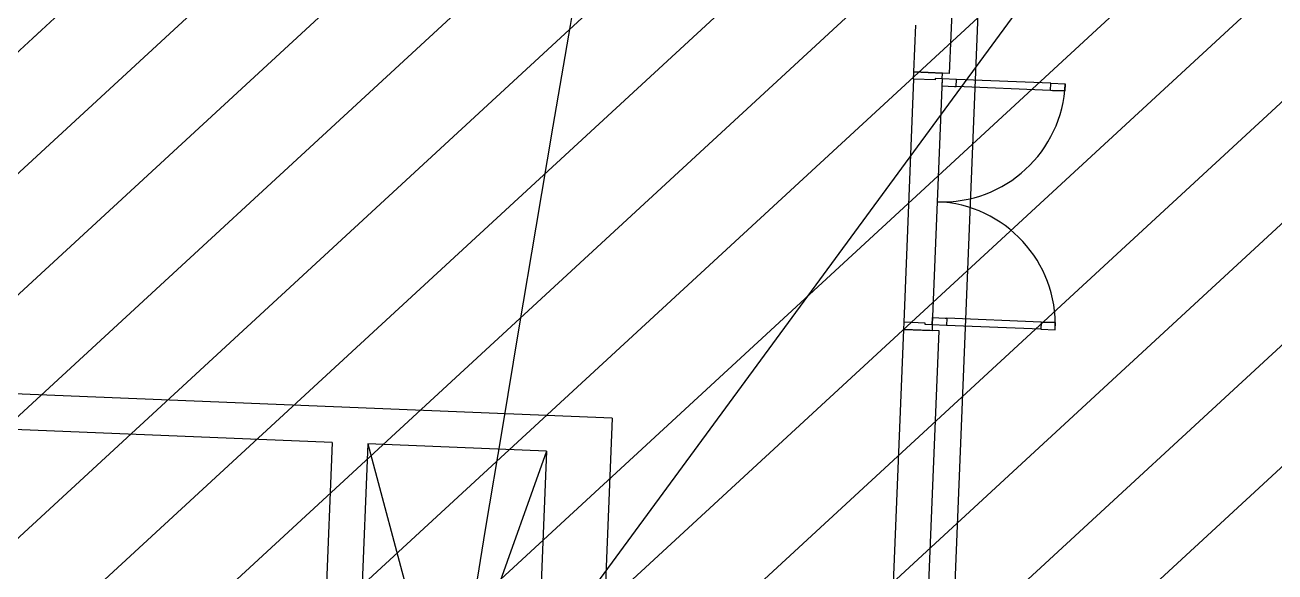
# Model space of a CAD drawing. Extents: x -678889171 to 586587, y -792238163 to 335485.
# Drawn here: x -678720618 to -678711880, y -791948575 to -791944754 of the extents above; entities that cross this region are included whole.
import ezdxf
from ezdxf.enums import TextEntityAlignment as Align

# ---------------------------------------------------------------- set-up
doc = ezdxf.new("R2010")
doc.units = 0
doc.header["$MEASUREMENT"] = 0
for name, color, linetype in [('A-FLOR-PATT', 252, 'Continuous'), ('A-SITE-PATT', 252, 'Continuous'), ('A-WALL', 252, 'Continuous')]:
    doc.layers.add(name, color=color, linetype=linetype)
doc.layers.add('BASEMENT3 LAYOUT$0$HATCH2', color=252, linetype='Continuous', lineweight=15)
doc.styles.add('Ground floor Towers$0$$Bas01-Rname$0$EN-SC', font='swissc.ttf')
doc.styles.add('Ground floor Towers$0$$Bas01-Rname$0$EN-SCL', font='swisscl.ttf')
doc.styles.add('Ground floor Towers$0$04-Ground Floor$0$V2-lower ground$0$LEVEL  FOR LICENSE LOWER GR$0$$LG- LEVEL$0$AR-SR', font='sarb.shx')

# ---------------------------------------------------------------- blocks, each defined once
blk = doc.blocks.new('A$C61C61320')
at = {"layer": 'BASEMENT3 LAYOUT$0$HATCH2'}
h = blk.add_hatch(dxfattribs=at)
h.set_pattern_fill('ANSI31', color=256, scale=5000, style=0)
h.set_pattern_definition([(45, (1320016.062358054, 343948.7931753235), (-441.9417382415922, 441.9417382415922), [])])
h.paths.add_polyline_path([(11086.00013759569, 20764.88754983409), (-87874.57371154218, 20764.88754983409), (-87874.57371154218, -14411.92520058152), (11086.00013759569, -14411.92520058152)])
blk = doc.blocks.new('GR')
at = {"layer": 'A-FLOR-PATT'}
for p, q in [((49525, 196905), (100317.2811657881, 272271.475170982)), ((80275, 225220), (80275, 268485)), ((80275, 226130), (80275, 268485)), ((80092.26148098246, 242478.4492881825), (80092.26220799744, 244656.1981928044)), ((79842.26148098244, 242478.4492881825), (79842.26159039559, 242806.1926763729)), ((80092.26148098246, 242478.4492881825), (79842.26148098244, 242478.4492881825)), ((79842.26148098244, 242478.4492881825), (80042.26148098244, 242478.4492881825)), ((79842.26148098244, 242428.4492881825), (79842.26148098244, 242478.4492881825)), ((80042.26148098244, 242438.4492881825), (80042.26148098244, 242478.4492881825)), ((79992.26148098244, 242428.4492881825), (79842.26148098244, 242428.4492881825)), ((79842.26148098244, 242428.4492881825), (79842.26148098244, 240728.4492881825)), ((80042.26148098244, 242438.4492881825), (79992.26148098244, 242438.4492881825)), ((79992.26148098244, 242438.4492881825), (79992.26148098244, 242428.4492881825)), ((80142.26148098244, 242438.4492881825), (80042.26148098244, 242438.4492881825)), ((80042.26148098244, 242438.4492881825), (80042.26148098244, 242388.4492881825)), ((80042.26148098244, 242438.4492881825), (80042.26148098244, 240718.4492881825)), ((80042.26148098244, 242388.4492881825), (80129.26148098244, 242388.4492881825)), ((80129.26148098244, 242388.4492881825), (80142.26148098244, 242388.4492881825)), ((80142.26148098244, 242388.4492881825), (80142.26148098244, 242438.4492881825)), ((80802.26148098246, 242438.4492881825), (80142.26148098244, 242438.4492881825)), ((80802.26148098246, 242388.4492881825), (80142.26148098244, 242388.4492881825)), ((80802.26148098246, 242388.4492881825), (80802.26148098246, 242438.4492881825)), ((80802.26148098246, 242438.4492881825), (80902.26148098244, 242438.4492881825)), ((80902.26148098244, 242388.4492881825), (80802.26148098246, 242388.4492881825)), ((80902.26148098244, 242388.4492881825), (80815.26148098244, 242388.4492881825)), ((80815.26148098244, 242388.4492881825), (80902.26148098244, 242388.4492881825)), ((80902.26148098244, 242438.4492881825), (80902.26148098244, 242388.4492881825)), ((79992.26148098244, 240728.4492881825), (79842.26148098244, 240728.4492881825)), ((79842.26148098244, 240728.4492881825), (79842.26148098244, 240678.4492881825)), ((79992.26148098244, 240718.4492881825), (79992.26148098244, 240728.4492881825)), ((80042.26148098244, 240718.4492881825), (80042.26148098244, 240768.4492881825)), ((80042.26148098244, 240768.4492881825), (80129.26148098244, 240768.4492881825)), ((80129.26148098244, 240768.4492881825), (80142.26148098244, 240768.4492881825)), ((80142.26148098244, 240768.4492881825), (80142.26148098244, 240718.4492881825)), ((80802.26148098246, 240768.4492881825), (80142.26148098244, 240768.4492881825)), ((80802.26148098246, 240768.4492881825), (80802.26148098246, 240718.4492881825)), ((80902.26148098244, 240768.4492881825), (80802.26148098246, 240768.4492881825)), ((80902.26148098244, 240768.4492881825), (80815.26148098244, 240768.4492881825)), ((80815.26148098244, 240768.4492881825), (80902.26148098244, 240768.4492881825)), ((80902.26148098244, 240718.4492881825), (80902.26148098244, 240768.4492881825)), ((80092.26148098249, 240678.4492881824), (79842.2614809824, 240678.4492881825)), ((79842.2614809824, 240678.4492881825), (79842.26148098244, 234356.0098668461)), ((79842.26148098244, 240678.4492881825), (80042.26148098244, 240678.4492881825)), ((80042.26148098244, 240718.4492881825), (79992.26148098244, 240718.4492881825)), ((80142.26148098244, 240718.4492881825), (80042.26148098244, 240718.4492881825)), ((80042.26148098244, 240718.4492881825), (80042.26148098244, 240678.4492881825)), ((80092.26148098249, 237155.3815689366), (80092.26148098249, 240678.4492881824)), ((80802.26148098246, 240718.4492881825), (80142.26148098244, 240718.4492881825)), ((80802.26148098246, 240718.4492881825), (80902.26148098244, 240718.4492881825)), ((75883.58612884412, 239976.1985141063), (72381.03934831146, 239976.1985141063)), ((77833.58612884278, 239976.1985141063), (75883.58612884412, 239976.1985141063)), ((77833.58612884278, 239976.1985141063), (77833.58612884278, 235726.9152415374, 6.574195595117978e-08)), ((75883.58612884412, 239726.1985141063), (72381.03934831146, 239726.1985141063)), ((75883.58612884412, 239726.1985141063), (75883.58612884412, 235726.1985141063)), ((76133.58612884412, 239726.1985141063), (76133.58612884412, 235726.1985141063)), ((77383.58612884412, 239726.1985141063), (76133.58612884412, 239726.1985141063)), ((77383.58612884412, 239726.1985141063), (76133.58612884412, 235726.1985141063)), ((76133.58612884412, 239726.1985141063), (77383.5861288441, 235726.1985141063, 6.574195787006775e-08)), ((77383.58612884412, 239726.1985141063), (77383.58612884412, 235726.1985141063))]:
    blk.add_line(p, q, dxfattribs=at)
for centre, radius, start, end in [((687279.656740699, 163488.6097753342), 623072.5456272444, 169.8809308091749, 188.016783999427), ((687377.2148750997, 163494.3993246956), 622619.9563395467, 169.8833632136182, 188.0029312343603), ((687457.6315433225, 163499.1463224945), 615150.2507543761, 171.0710527946992, 188.0887984813754), ((687457.6315433222, 163499.1463224945), 607150.2507543757, 171.117562181745, 188.0887984813754), ((80042.26148098244, 242438.4492881825), 860, 270, 0), ((80042.26148098244, 240718.4492881825), 860, 0, 90)]:
    blk.add_arc(centre, radius, start, end, dxfattribs=at)
at = {"layer": 'A-FLOR-PATT', "style": 'Ground floor Towers$0$04-Ground Floor$0$V2-lower ground$0$LEVEL  FOR LICENSE LOWER GR$0$$LG- LEVEL$0$AR-SR', "flags": 12}
for tag, p in [('L', (30296.07288644527, 72859.53473235783)), ('P', (30237.50458115668, 72203.99769414036))]:
    blk.add_attdef(tag, text='', height=500, dxfattribs=at).set_placement(p, align=Align.RIGHT)
at = {"layer": 'A-FLOR-PATT'}
for tag, p, height, style in [('N', (85492.25876324323, 56633.4995742733), 250, 'Ground floor Towers$0$$Bas01-Rname$0$EN-SC'), ('N', (89389.48149106537, 56633.4995742733), 250, 'Ground floor Towers$0$$Bas01-Rname$0$EN-SC'), ('N', (94597.61363499537, 56633.4995742733), 250, 'Ground floor Towers$0$$Bas01-Rname$0$EN-SC'), ('AN', (85922.66280553787, 56313.08159666645), 200, 'Ground floor Towers$0$$Bas01-Rname$0$EN-SCL'), ('AN', (89819.88553336001, 56313.08159666645), 200, 'Ground floor Towers$0$$Bas01-Rname$0$EN-SCL'), ('AN', (95028.01767729002, 56313.08159666645), 200, 'Ground floor Towers$0$$Bas01-Rname$0$EN-SCL'), ('SN', (85299.47460008037, 56025.08594095582), 200, 'Ground floor Towers$0$$Bas01-Rname$0$EN-SCL'), ('F', (85927.04975899268, 56008.67972904726), 200, 'Ground floor Towers$0$$Bas01-Rname$0$EN-SCL'), ('SN', (89196.69732790251, 56025.08594095582), 200, 'Ground floor Towers$0$$Bas01-Rname$0$EN-SCL'), ('F', (89824.27248681482, 56008.67972904726), 200, 'Ground floor Towers$0$$Bas01-Rname$0$EN-SCL'), ('SN', (94404.82947183252, 56025.08594095582), 200, 'Ground floor Towers$0$$Bas01-Rname$0$EN-SCL'), ('F', (95032.40463074483, 56008.67972904726), 200, 'Ground floor Towers$0$$Bas01-Rname$0$EN-SCL')]:
    blk.add_attdef(tag, p, '', height=height, dxfattribs=dict(at, style=style))
at = {"layer": 'A-FLOR-PATT', "style": 'Ground floor Towers$0$$Bas01-Rname$0$EN-SCL', "width": 0.8}
for p in [(85305.16036184286, 56295.1433535593), (89202.383089665, 56295.1433535593), (94410.51523359501, 56295.1433535593)]:
    blk.add_attdef('FN', p, '', height=250, dxfattribs=at)

msp = doc.modelspace()

# ---------------------------------------------------------------- block references
at = {"layer": 'A-SITE-PATT', "rotation": 357.6731745000001}
msp.add_blockref('A$C61C61320', (-678706236.4347705, -791940527.995869, -212772), dxfattribs=at)

# ---------------------------------------------------------------- next in the draw order: block references
at = {"layer": 'A-WALL', "rotation": 357.6731745000001}
msp.add_blockref('GR', (-678804025.0995113, -792184118.4910543, -212772), dxfattribs=at)

doc.saveas('drawing.dxf')
